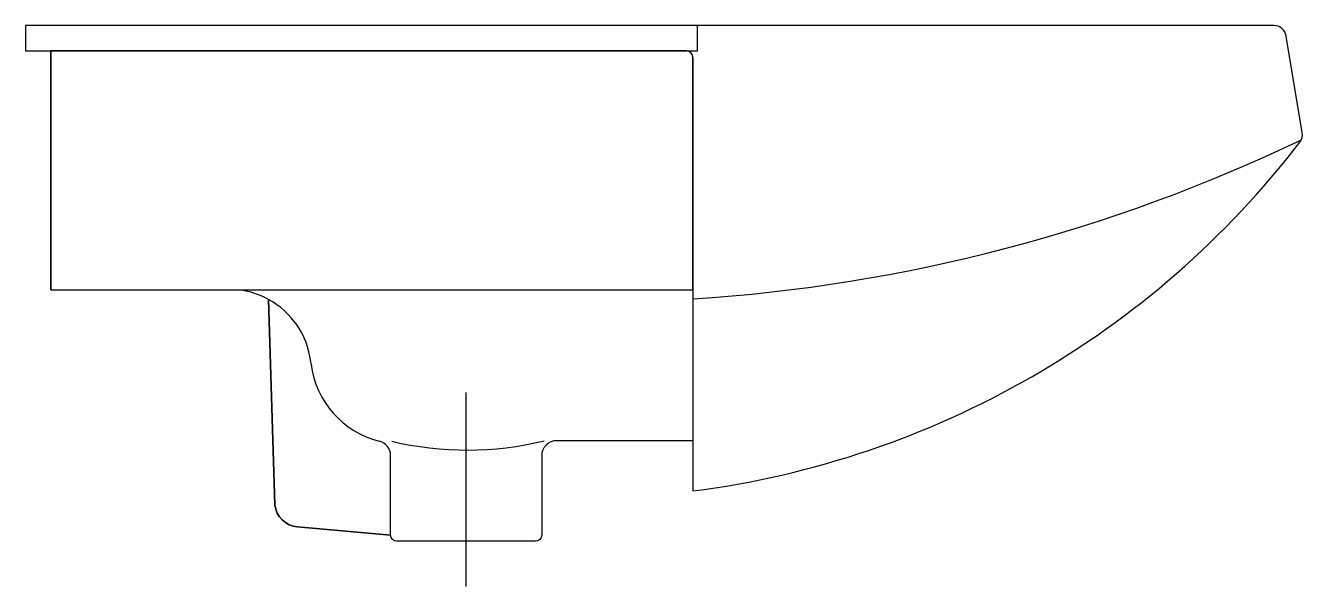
# Model space of a CAD drawing. Extents: x -524.881 to -524.374, y 696.031 to 696.254.
import ezdxf

# ---------------------------------------------------------------- set-up
doc = ezdxf.new("R2010")
doc.units = 0
doc.header["$LTSCALE"] = 0.2
doc.header["$MEASUREMENT"] = 0
doc.linetypes.add('AXES', pattern=[0.5400000065565109, 0.300000011920929, -0.07999999821186066, 0.07999999821186066, -0.07999999821186066])
doc.linetypes.add('CONTINU', pattern=[0])
doc.layers.get('0').update_dxf_attribs({"linetype": 'CONTINUOUS'})
doc.layers.add('DECA_EIXOS', color=5, linetype='AXES')

msp = doc.modelspace()

# ---------------------------------------------------------------- linework, layer by layer
at = {"linetype": 'CONTINUOUS'}
for p, q in [((-524.8809483741979, 696.2540616997769), (-524.8809483741979, 696.2440615471892)), ((-524.3851840596113, 696.2540615170888), (-524.8809483741979, 696.2540616997769)), ((-524.3851840838058, 696.2540615170886), (-524.3851840596113, 696.2540615170888)), ((-524.3738616606933, 696.2115409247884), (-524.3802521220562, 696.2498835403602)), ((-524.8809483741979, 696.2440615471892), (-524.6189873377396, 696.2440618118852)), ((-524.6159484900646, 696.2410228944909), (-524.6159484256395, 696.1454077021349)), ((-524.7844861990422, 696.1451607358131), (-524.7819506056281, 696.0635156895797)), ((-524.6159484256395, 696.1454077021349), (-524.615948374198, 696.0690616563656)), ((-524.7675417865596, 696.1195237756451), (-524.7676750315654, 696.1205903585917)), ((-524.7359484504921, 696.0515686650576), (-524.735948450492, 696.0830811118623)), ((-524.7728975089673, 696.0547941665377), (-524.7359484504921, 696.0515686650576))]:
    msp.add_line(p, q, dxfattribs=at)
msp.add_lwpolyline([(-524.8809483741979, 696.2440615471892), (-524.6140958959041, 696.2440615471892), (-524.6140958959041, 696.2540616014423), (-524.8809483741979, 696.2540616014423)], close=True, dxfattribs=at)
at = {"linetype": 'CONTINUOUS', "flags": 128}
for points in [[(-524.6159484904279, 696.2415619181417, 0.3584685820354626), (-524.6184484504913, 696.2440618124298), (-524.870948374198, 696.2440615572935), (-524.870948374198, 696.149061547189), (-524.6159484281014, 696.149061547189)], [(-524.7359484504918, 696.0515686650575), (-524.7728975089234, 696.0547941665338, -0.3535585974550503), (-524.7819506359974, 696.0635159325094, 6.120545656995337e-06), (-524.7819506056281, 696.0635156895785), (-524.7844879120411, 696.1452158936571, 0.09711047953897031), (-524.7965629364664, 696.1490615471891), (-524.6159484281014, 696.1490615471891), (-524.6159483876737, 696.0890615766833), (-524.6699483780975, 696.0890616789154), (-524.669948392295, 696.0890616789154, 0.4142128583596024), (-524.6759484296279, 696.0830616503232), (-524.6759484904293, 696.0515615423637, -0.4142127843419325), (-524.6784484486788, 696.0490615871242), (-524.7334484486763, 696.049061547184, -0.4142125879554263), (-524.735948450492, 696.0515615573169)]]:
    msp.add_lwpolyline(points, format="xyb", close=True, dxfattribs=at)
at = {"linetype": 'CONTINU'}
msp.add_lwpolyline([(-524.870948374198, 696.149061547189), (-524.870948374198, 696.2440615572934)], dxfattribs=at)
msp.add_lwpolyline([(-524.735502358735, 696.0888209582444, 0.1175240097933645), (-524.6749908503161, 696.0889895678794)], format="xyb", dxfattribs=at)
at = {"linetype": 'CONTINUOUS'}
for centre, radius, start, end in [((-524.385184061454, 696.249061547189), 0.004999969899632545, 9.462359188193629, 90.00025613493857), ((-524.618717891317, 696.2412924044503), 0.002782484306376371, 354.4416466756558, 95.55703882028112), ((-524.6579216407996, 696.799061547189), 0.6550000762938213, 273.6741019194447, 295.6658229207998), ((-524.6579216407997, 696.799061547189), 0.6550000762938235, 273.6741019194546, 295.6658229207998), ((-524.662234461234, 696.428594475656), 0.3625000000000088, 277.3358814704844, 322.4530114467207), ((-524.3787840449364, 696.2107205208971), 0.004990283477242956, 322.5007035313648, 9.462396020082277), ((-524.7999243569634, 696.1165615471892), 0.03250000476831931, 7.120897942442115, 61.63933643455097), ((-524.7315713904336, 696.1240174492577), 0.0362499999999669, 187.1208979668517, 255.793614066296), ((-524.741942989081, 696.0830658618511), 0.005994557986968953, 0.1457592407940664, 75.75287003798103), ((-524.7720278572563, 696.0647562800635), 0.01000000000000533, 187.1264202698979, 265.0109605679921)]:
    msp.add_arc(centre, radius, start, end, dxfattribs=at)
at = {"layer": 'DECA_EIXOS'}
msp.add_lwpolyline([(-524.7059484504919, 696.0311118706754), (-524.7059484504919, 696.1081620415739)], dxfattribs=at)

doc.saveas('drawing.dxf')
